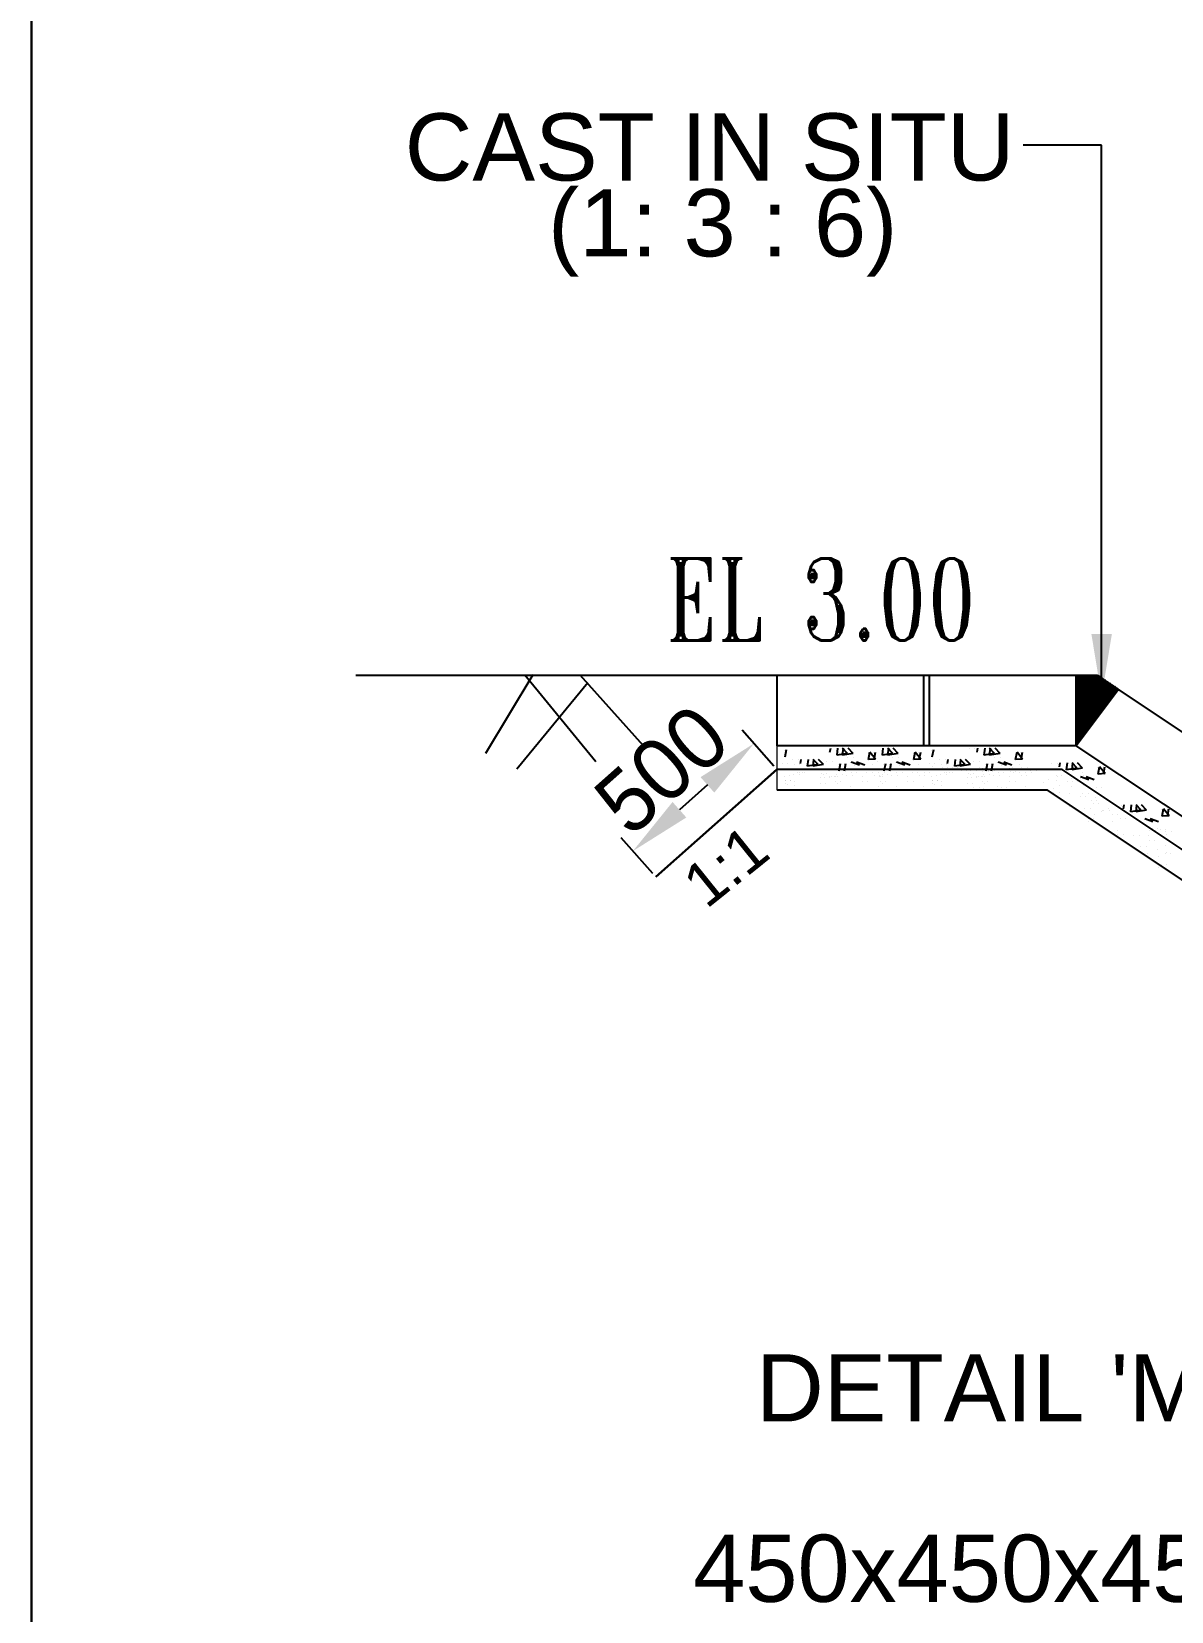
# Model space of a CAD drawing. Extents: x -1206532 to 786809, y -4288605 to 172932.
# Drawn here: x 211711 to 218124, y -4225335 to -4216444 of the extents above; entities that cross this region are included whole.
import ezdxf

# ---------------------------------------------------------------- set-up
doc = ezdxf.new("R2010")
doc.units = 0
doc.header["$LTSCALE"] = 300
doc.header["$MEASUREMENT"] = 0
doc.layers.get('0').update_dxf_attribs({"linetype": 'CONTINUOUS'})
doc.layers.get('DEFPOINTS').update_dxf_attribs({"linetype": 'CONTINUOUS'})
doc.layers.add('LINE', color=7, linetype='CONTINUOUS')
doc.layers.add('Other line', color=7, linetype='CONTINUOUS', lineweight=15)
doc.styles.add('Arial-200', font='ARIAL_0.TTF')
doc.styles.add('BIG', font='ROMANT.SHX')
doc.dimstyles.new('3', dxfattribs={"dimtxt": 225, "dimasz": 350, "dimexe": 100, "dimexo": 25, "dimgap": 9, "dimtad": 0, "dimdec": 0, "dimzin": 0, "dimdsep": 46, "dimtxsty": 'Standard', "dimcen": 0, "dimclrd": 5, "dimclre": 6, "dimclrt": 1, "dimadec": 0, "dimazin": 0, "dimtfac": 1, "dimtdec": 0, "dimtofl": 0, "dimtmove": 2, "dimatfit": 3, "dimfxl": 1, "dimtolj": 1, "dimtzin": 0, "dimarcsym": 0})

# ---------------------------------------------------------------- blocks, each defined once
blk = doc.blocks.new('*X132')
at = {"color": 0}
for p, q in [((-11791.4, -16907.3), (-11720.2, -16836.1)), ((-11790.7, -16908.4), (-11717.3, -16835)), ((-11789.9, -16909.4), (-11715.5, -16835)), ((-11789.2, -16910.4), (-11713.8, -16835)), ((-11788.4, -16911.4), (-11712, -16835)), ((-11787.7, -16912.5), (-11710.2, -16835)), ((-11787, -16913.5), (-11708.5, -16835)), ((-11786.2, -16914.5), (-11706.7, -16835)), ((-11785.5, -16915.5), (-11704.9, -16835)), ((-11784.7, -16916.6), (-11703.2, -16835)), ((-11784, -16917.6), (-11701.4, -16835)), ((-11783.3, -16918.6), (-11699.6, -16835)), ((-11782.5, -16919.7), (-11697.8, -16835)), ((-11781.8, -16920.7), (-11696.1, -16835)), ((-11781, -16921.7), (-11694.3, -16835)), ((-11780.3, -16922.7), (-11692.5, -16835)), ((-11779.6, -16923.8), (-11690.8, -16835)), ((-11778.8, -16924.8), (-11689, -16835)), ((-11778.1, -16925.8), (-11687.2, -16835)), ((-11777.3, -16926.9), (-11685.5, -16835)), ((-11776.6, -16927.9), (-11683.7, -16835)), ((-11775.9, -16928.9), (-11681.9, -16835)), ((-11775.1, -16929.9), (-11680.2, -16835)), ((-11774.4, -16931), (-11678.4, -16835)), ((-11773.6, -16932), (-11676.6, -16835)), ((-11772.9, -16933), (-11674.9, -16835)), ((-11772.2, -16934), (-11673.1, -16835)), ((-11771.4, -16935.1), (-11671.3, -16835)), ((-11770.7, -16936.1), (-11669.6, -16835)), ((-11769.9, -16937.1), (-11667.8, -16835)), ((-11769.2, -16938.2), (-11666, -16835)), ((-11768.5, -16939.2), (-11664.3, -16835)), ((-11767.7, -16940.2), (-11662.5, -16835)), ((-11767, -16941.2), (-11660.7, -16835)), ((-11766.2, -16942.3), (-11659, -16835)), ((-11765.5, -16943.3), (-11657.2, -16835)), ((-11764.8, -16944.3), (-11655.4, -16835)), ((-11764, -16945.4), (-11653.7, -16835)), ((-11763.3, -16946.4), (-11651.9, -16835)), ((-11762.5, -16947.4), (-11650.1, -16835)), ((-11761.8, -16948.4), (-11648.4, -16835)), ((-11761.1, -16949.5), (-11646.6, -16835)), ((-11760.3, -16950.5), (-11644.8, -16835)), ((-11759.6, -16951.5), (-11643, -16835)), ((-11758.8, -16952.5), (-11641.3, -16835)), ((-11758.1, -16953.6), (-11639.5, -16835)), ((-11757.4, -16954.6), (-11637.7, -16835)), ((-11756.6, -16955.6), (-11636, -16835)), ((-11755.9, -16956.7), (-11634.2, -16835)), ((-11755.1, -16957.7), (-11632.4, -16835)), ((-11754.4, -16958.7), (-11630.7, -16835)), ((-11753.7, -16959.7), (-11628.9, -16835)), ((-11752.9, -16960.8), (-11627.5, -16835.4)), ((-11752.2, -16961.8), (-11627.5, -16837.1)), ((-11802.5, -16891.9), (-11800, -16889.4)), ((-11801.8, -16892.9), (-11794.7, -16885.9)), ((-11801, -16894), (-11789.4, -16882.3)), ((-11800.3, -16895), (-11784.1, -16878.8)), ((-11799.5, -16896), (-11778.7, -16875.2)), ((-11798.8, -16897), (-11773.4, -16871.6)), ((-11798.1, -16898.1), (-11768.1, -16868.1)), ((-11797.3, -16899.1), (-11762.8, -16864.5)), ((-11796.6, -16900.1), (-11757.4, -16861)), ((-11795.8, -16901.2), (-11752.1, -16857.4)), ((-11795.1, -16902.2), (-11746.8, -16853.9)), ((-11794.4, -16903.2), (-11741.5, -16850.3)), ((-11793.6, -16904.2), (-11736.1, -16846.8)), ((-11792.9, -16905.3), (-11730.8, -16843.2)), ((-11792.1, -16906.3), (-11725.5, -16839.6)), ((-11751.4, -16962.8), (-11627.5, -16838.9)), ((-11750.7, -16963.9), (-11627.5, -16840.7)), ((-11750, -16964.9), (-11627.5, -16842.4)), ((-11749.2, -16965.9), (-11627.5, -16844.2)), ((-11748.5, -16966.9), (-11627.5, -16846)), ((-11747.7, -16968), (-11627.5, -16847.7)), ((-11747, -16969), (-11627.5, -16849.5)), ((-11746.3, -16970), (-11627.5, -16851.3)), ((-11745.5, -16971), (-11627.5, -16853)), ((-11744.8, -16972.1), (-11627.5, -16854.8)), ((-11744.1, -16973.1), (-11627.5, -16856.6)), ((-11743.3, -16974.1), (-11627.5, -16858.3)), ((-11742.6, -16975.2), (-11627.5, -16860.1)), ((-11741.8, -16976.2), (-11627.5, -16861.9)), ((-11741.1, -16977.2), (-11627.5, -16863.6)), ((-11740.4, -16978.2), (-11627.5, -16865.4)), ((-11739.6, -16979.3), (-11627.5, -16867.2)), ((-11738.9, -16980.3), (-11627.5, -16868.9)), ((-11738.1, -16981.3), (-11627.5, -16870.7)), ((-11737.4, -16982.4), (-11627.5, -16872.5)), ((-11736.7, -16983.4), (-11627.5, -16874.3)), ((-11735.9, -16984.4), (-11627.5, -16876)), ((-11735.2, -16985.4), (-11627.5, -16877.8)), ((-11734.4, -16986.5), (-11627.5, -16879.6)), ((-11733.7, -16987.5), (-11627.5, -16881.3)), ((-11733, -16988.5), (-11627.5, -16883.1)), ((-11732.2, -16989.6), (-11627.5, -16884.9)), ((-11731.5, -16990.6), (-11627.5, -16886.6)), ((-11730.7, -16991.6), (-11627.5, -16888.4)), ((-11730, -16992.6), (-11627.5, -16890.2)), ((-11729.3, -16993.7), (-11627.5, -16891.9)), ((-11728.5, -16994.7), (-11627.5, -16893.7)), ((-11727.8, -16995.7), (-11627.5, -16895.5)), ((-11727, -16996.7), (-11627.5, -16897.2)), ((-11726.3, -16997.8), (-11627.5, -16899)), ((-11725.6, -16998.8), (-11627.5, -16900.8)), ((-11724.8, -16999.8), (-11627.5, -16902.5)), ((-11724.1, -17000.9), (-11627.5, -16904.3)), ((-11723.3, -17001.9), (-11627.5, -16906.1)), ((-11722.6, -17002.9), (-11627.5, -16907.8)), ((-11721.9, -17003.9), (-11627.5, -16909.6)), ((-11721.1, -17005), (-11627.5, -16911.4)), ((-11720.4, -17006), (-11627.5, -16913.1)), ((-11719.6, -17007), (-11627.5, -16914.9)), ((-11718.9, -17008.1), (-11627.5, -16916.7)), ((-11718.2, -17009.1), (-11627.5, -16918.4)), ((-11717.4, -17010.1), (-11627.5, -16920.2)), ((-11716.7, -17011.1), (-11627.5, -16922)), ((-11715.9, -17012.2), (-11627.5, -16923.7)), ((-11715.2, -17013.2), (-11627.5, -16925.5)), ((-11714.5, -17014.2), (-11627.5, -16927.3)), ((-11713.7, -17015.2), (-11627.5, -16929.1)), ((-11713, -17016.3), (-11627.5, -16930.8)), ((-11712.2, -17017.3), (-11627.5, -16932.6)), ((-11711.5, -17018.3), (-11627.5, -16934.4)), ((-11710.8, -17019.4), (-11627.5, -16936.1)), ((-11710, -17020.4), (-11627.5, -16937.9)), ((-11709.3, -17021.4), (-11627.5, -16939.7)), ((-11708.5, -17022.4), (-11627.5, -16941.4)), ((-11707.8, -17023.5), (-11627.5, -16943.2)), ((-11707.1, -17024.5), (-11627.5, -16945)), ((-11706.3, -17025.5), (-11627.5, -16946.7)), ((-11705.6, -17026.6), (-11627.5, -16948.5)), ((-11704.8, -17027.6), (-11627.5, -16950.3)), ((-11704.1, -17028.6), (-11627.5, -16952)), ((-11703.4, -17029.6), (-11627.5, -16953.8)), ((-11702.6, -17030.7), (-11627.5, -16955.6)), ((-11701.9, -17031.7), (-11627.5, -16957.3)), ((-11701.1, -17032.7), (-11627.5, -16959.1)), ((-11700.4, -17033.7), (-11627.5, -16960.9)), ((-11699.7, -17034.8), (-11627.5, -16962.6)), ((-11698.9, -17035.8), (-11627.5, -16964.4)), ((-11698.2, -17036.8), (-11627.5, -16966.2)), ((-11697.4, -17037.9), (-11627.5, -16967.9)), ((-11696.7, -17038.9), (-11627.5, -16969.7)), ((-11696, -17039.9), (-11627.5, -16971.5)), ((-11695.2, -17040.9), (-11627.5, -16973.2)), ((-11694.5, -17042), (-11627.5, -16975)), ((-11693.7, -17043), (-11627.5, -16976.8)), ((-11693, -17044), (-11627.5, -16978.5)), ((-11692.3, -17045.1), (-11627.5, -16980.3)), ((-11691.5, -17046.1), (-11627.5, -16982.1)), ((-11690.8, -17047.1), (-11627.5, -16983.9)), ((-11690, -17048.1), (-11627.5, -16985.6)), ((-11689.3, -17049.2), (-11627.5, -16987.4)), ((-11688.6, -17050.2), (-11627.5, -16989.2)), ((-11687.8, -17051.2), (-11627.5, -16990.9)), ((-11687.1, -17052.2), (-11627.5, -16992.7)), ((-11686.3, -17053.3), (-11627.5, -16994.5)), ((-11685.6, -17054.3), (-11627.5, -16996.2)), ((-11684.9, -17055.3), (-11627.5, -16998)), ((-11684.1, -17056.4), (-11627.5, -16999.8)), ((-11683.4, -17057.4), (-11627.5, -17001.5)), ((-11682.6, -17058.4), (-11627.5, -17003.3)), ((-11681.9, -17059.4), (-11627.5, -17005.1)), ((-11681.2, -17060.5), (-11627.5, -17006.8)), ((-11680.4, -17061.5), (-11627.5, -17008.6)), ((-11679.7, -17062.5), (-11627.5, -17010.4)), ((-11678.9, -17063.6), (-11627.5, -17012.1)), ((-11678.2, -17064.6), (-11627.5, -17013.9)), ((-11677.5, -17065.6), (-11627.5, -17015.7)), ((-11676.7, -17066.6), (-11627.5, -17017.4)), ((-11676, -17067.7), (-11627.5, -17019.2)), ((-11675.2, -17068.7), (-11627.5, -17021)), ((-11674.5, -17069.7), (-11627.5, -17022.7)), ((-11673.8, -17070.7), (-11627.5, -17024.5)), ((-11673, -17071.8), (-11627.5, -17026.3)), ((-11672.3, -17072.8), (-11627.5, -17028)), ((-11671.5, -17073.8), (-11627.5, -17029.8)), ((-11670.8, -17074.9), (-11627.5, -17031.6)), ((-11670.1, -17075.9), (-11627.5, -17033.4)), ((-11669.3, -17076.9), (-11627.5, -17035.1)), ((-11668.6, -17077.9), (-11627.5, -17036.9)), ((-11667.8, -17079), (-11627.5, -17038.7)), ((-11667.1, -17080), (-11627.5, -17040.4)), ((-11666.4, -17081), (-11627.5, -17042.2)), ((-11665.6, -17082.1), (-11627.5, -17044)), ((-11664.9, -17083.1), (-11627.5, -17045.7)), ((-11664.1, -17084.1), (-11627.5, -17047.5)), ((-11663.4, -17085.1), (-11627.5, -17049.3)), ((-11662.7, -17086.2), (-11627.5, -17051)), ((-11661.9, -17087.2), (-11627.5, -17052.8)), ((-11661.2, -17088.2), (-11627.5, -17054.6)), ((-11660.4, -17089.3), (-11627.5, -17056.3)), ((-11659.7, -17090.3), (-11627.5, -17058.1)), ((-11659, -17091.3), (-11627.5, -17059.9)), ((-11658.2, -17092.3), (-11627.5, -17061.6)), ((-11657.5, -17093.4), (-11627.5, -17063.4)), ((-11656.7, -17094.4), (-11627.5, -17065.2)), ((-11656, -17095.4), (-11627.5, -17066.9)), ((-11655.3, -17096.4), (-11627.5, -17068.7)), ((-11654.5, -17097.5), (-11627.5, -17070.5)), ((-11653.8, -17098.5), (-11627.5, -17072.2)), ((-11653, -17099.5), (-11627.5, -17074)), ((-11652.3, -17100.6), (-11627.5, -17075.8)), ((-11651.6, -17101.6), (-11627.5, -17077.5)), ((-11650.8, -17102.6), (-11627.5, -17079.3)), ((-11650.1, -17103.6), (-11627.5, -17081.1)), ((-11649.3, -17104.7), (-11627.5, -17082.8)), ((-11648.6, -17105.7), (-11627.5, -17084.6)), ((-11647.9, -17106.7), (-11627.5, -17086.4)), ((-11647.1, -17107.8), (-11627.5, -17088.2)), ((-11646.4, -17108.8), (-11627.5, -17089.9)), ((-11645.6, -17109.8), (-11627.5, -17091.7)), ((-11644.9, -17110.8), (-11627.5, -17093.5)), ((-11644.2, -17111.9), (-11627.5, -17095.2)), ((-11643.4, -17112.9), (-11627.5, -17097)), ((-11642.7, -17113.9), (-11627.5, -17098.8)), ((-11641.9, -17114.9), (-11627.5, -17100.5)), ((-11641.2, -17116), (-11627.5, -17102.3)), ((-11640.5, -17117), (-11627.5, -17104.1)), ((-11639.7, -17118), (-11627.5, -17105.8)), ((-11639, -17119.1), (-11627.5, -17107.6)), ((-11638.2, -17120.1), (-11627.5, -17109.4)), ((-11637.5, -17121.1), (-11627.5, -17111.1)), ((-11636.8, -17122.1), (-11627.5, -17112.9)), ((-11636, -17123.2), (-11627.5, -17114.7)), ((-11635.3, -17124.2), (-11627.5, -17116.4)), ((-11634.5, -17125.2), (-11627.5, -17118.2)), ((-11633.8, -17126.3), (-11627.5, -17120)), ((-11633.1, -17127.3), (-11627.5, -17121.7)), ((-11632.3, -17128.3), (-11627.5, -17123.5)), ((-11631.6, -17129.3), (-11627.5, -17125.3)), ((-11630.8, -17130.4), (-11627.5, -17127)), ((-11630.1, -17131.4), (-11627.5, -17128.8)), ((-11629.4, -17132.4), (-11627.5, -17130.6)), ((-11628.6, -17133.4), (-11627.5, -17132.3)), ((-11627.9, -17134.5), (-11627.5, -17134.1))]:
    blk.add_line(p, q, dxfattribs=at)
blk = doc.blocks.new('*D464')
at = {"layer": 'DEFPOINTS', "color": 0, "lineweight": 30}
for p in [(215904.4, -4220596.6), (215094.3, -4221055.9), (215223.7, -4221201.6)]:
    blk.add_point(p, dxfattribs=at)
at = {"layer": 'LINE', "color": 0, "lineweight": -2}
for p, q in [((215887.8, -4220577.9), (215708.5, -4220376.2)), ((215513.3, -4220683.5), (215355.9, -4220823.4)), ((215207.1, -4221182.9), (215027.8, -4220981.2))]:
    blk.add_line(p, q, dxfattribs=at)
at = {"layer": 'LINE', "color": 0, "lineweight": 30}
for points in [[(215474.6, -4220639.9), (215552.1, -4220727.1), (215774.9, -4220451)], [(215317.1, -4220779.8), (215394.6, -4220867), (215094.3, -4221055.9)]]:
    blk.add_solid(points, dxfattribs=at)
at = {"layer": 'LINE', "color": 0, "insert": (215256.4, -4220597.5), "char_height": 350, "attachment_point": 5, "rotation": 41.62881}
blk.add_mtext('\\A1;500', dxfattribs=at)

msp = doc.modelspace()

# ---------------------------------------------------------------- linework, layer by layer
at = {"color": 0}
for p, q in [((217550.929, -4220067.543), (213535.339, -4220067.543)), ((214530.137, -4220064.238), (214264.052, -4220506.869)), ((214485.789, -4220064.238), (214884.918, -4220551.132)), ((214796.223, -4220064.238), (215151.004, -4220462.606)), ((214840.571, -4220108.501), (214441.442, -4220595.395)), ((215948.903, -4220489.003), (215948.903, -4220489.003)), ((215951.338, -4220526.349), (215958.969, -4220484.979)), ((216036.775, -4220562.58), (216040.894, -4220540.249)), ((216077.063, -4220578.698), (216081.536, -4220540.249)), ((216135.749, -4220569.581), (216107.605, -4220540.249)), ((216107.756, -4220578.698), (216112.229, -4220540.249)), ((216166.442, -4220569.581), (216138.298, -4220540.249)), ((216202.998, -4220499.981), (216207.117, -4220477.649)), ((216301.972, -4220506.981), (216243.274, -4220516.085)), ((216243.287, -4220516.099), (216247.76, -4220477.649)), ((216301.972, -4220506.981), (216273.829, -4220477.649)), ((216332.665, -4220506.981), (216273.967, -4220516.085)), ((216273.979, -4220516.099), (216278.452, -4220477.649)), ((216302.666, -4220531.859), (216302.666, -4220531.859)), ((216332.665, -4220506.981), (216304.521, -4220477.649)), ((216333.358, -4220531.859), (216333.358, -4220531.859)), ((216417.746, -4220504.051), (216417.746, -4220504.051)), ((216459.619, -4220537.927), (216420.17, -4220541.378)), ((216420.182, -4220541.398), (216427.813, -4220500.027)), ((216459.619, -4220537.927), (216427.801, -4220500.008)), ((216448.439, -4220504.051), (216448.439, -4220504.051)), ((216450.874, -4220541.398), (216458.505, -4220500.027)), ((216556.749, -4220506.981), (216498.051, -4220516.085)), ((216498.063, -4220516.099), (216502.536, -4220477.649)), ((216556.749, -4220506.981), (216528.605, -4220477.649)), ((216587.441, -4220506.981), (216528.743, -4220516.085)), ((216528.755, -4220516.099), (216533.228, -4220477.649)), ((216557.442, -4220531.859), (216557.442, -4220531.859)), ((216587.441, -4220506.981), (216559.297, -4220477.649)), ((216588.135, -4220531.859), (216588.135, -4220531.859)), ((216672.523, -4220504.051), (216672.523, -4220504.051)), ((216714.396, -4220537.927), (216674.946, -4220541.378)), ((216674.958, -4220541.398), (216682.59, -4220500.027)), ((216714.396, -4220537.927), (216682.578, -4220500.008)), ((216703.215, -4220504.051), (216703.215, -4220504.051)), ((216705.651, -4220541.398), (216713.282, -4220500.027)), ((216776.419, -4220489.003), (216776.419, -4220489.003)), ((216778.855, -4220526.349), (216786.486, -4220484.979)), ((216864.291, -4220562.58), (216868.411, -4220540.249)), ((216904.58, -4220578.698), (216909.053, -4220540.249)), ((216963.266, -4220569.581), (216935.122, -4220540.249)), ((216935.272, -4220578.698), (216939.745, -4220540.249)), ((216993.958, -4220569.581), (216965.814, -4220540.249)), ((216986.961, -4220479.762), (216986.961, -4220479.762)), ((217017.653, -4220479.762), (217017.653, -4220479.762)), ((217030.515, -4220499.981), (217034.634, -4220477.649)), ((217129.489, -4220506.981), (217070.791, -4220516.085)), ((217070.803, -4220516.099), (217075.276, -4220477.649)), ((217129.489, -4220506.981), (217101.345, -4220477.649)), ((217160.181, -4220506.981), (217101.483, -4220516.085)), ((217101.495, -4220516.099), (217105.968, -4220477.649)), ((217130.183, -4220531.859), (217130.183, -4220531.859)), ((217160.181, -4220506.981), (217132.038, -4220477.649)), ((217160.875, -4220531.859), (217160.875, -4220531.859)), ((217245.263, -4220504.051), (217245.263, -4220504.051)), ((217287.136, -4220537.927), (217247.686, -4220541.378)), ((217247.698, -4220541.398), (217255.33, -4220500.027)), ((217287.136, -4220537.927), (217255.318, -4220500.008)), ((217275.955, -4220504.051), (217275.955, -4220504.051)), ((217278.391, -4220541.398), (217286.022, -4220500.027)), ((215933.908, -4220563.23), (215933.908, -4220563.23)), ((215964.6, -4220563.23), (215964.6, -4220563.23)), ((215993.221, -4220542.361), (215993.221, -4220542.361)), ((215998.434, -4220624.17), (215998.434, -4220624.17)), ((216002.079, -4220567.464), (216002.079, -4220567.464)), ((216019.301, -4220613.629), (216019.301, -4220613.629)), ((216023.913, -4220542.361), (216023.913, -4220542.361)), ((216029.127, -4220624.17), (216029.127, -4220624.17)), ((216031.647, -4220613.105), (216031.647, -4220613.105)), ((216032.772, -4220567.464), (216032.772, -4220567.464)), ((216049.993, -4220613.629), (216049.993, -4220613.629)), ((216062.339, -4220613.105), (216062.339, -4220613.105)), ((216135.749, -4220569.581), (216077.051, -4220578.684)), ((216166.442, -4220569.581), (216107.743, -4220578.684)), ((216142.766, -4220570.121), (216142.766, -4220570.121)), ((216152.825, -4220618.067), (216152.825, -4220618.067)), ((216167.149, -4220623.519), (216167.149, -4220623.519)), ((216183.517, -4220618.067), (216183.517, -4220618.067)), ((216185.524, -4220551.03), (216185.524, -4220551.03)), ((216216.217, -4220551.03), (216216.217, -4220551.03)), ((216241.311, -4220624.266), (216241.311, -4220624.266)), ((216251.523, -4220566.651), (216251.523, -4220566.651)), ((216253.959, -4220603.997), (216261.59, -4220562.627)), ((216272.003, -4220624.266), (216272.003, -4220624.266)), ((216282.216, -4220566.651), (216282.216, -4220566.651)), ((216284.651, -4220603.997), (216292.282, -4220562.627)), ((216296.247, -4220628.638), (216296.247, -4220628.638)), ((216317.672, -4220560.241), (216317.672, -4220560.241)), ((216368.554, -4220572.738), (216322.342, -4220554.999)), ((216323.73, -4220613.974), (216323.73, -4220613.974)), ((216326.939, -4220628.638), (216326.939, -4220628.638)), ((216338.384, -4220573.439), (216338.384, -4220573.439)), ((216399.247, -4220572.738), (216353.035, -4220554.999)), ((216354.422, -4220613.974), (216354.422, -4220613.974)), ((216368.554, -4220572.738), (216368.554, -4220572.738)), ((216399.247, -4220572.738), (216399.247, -4220572.738)), ((216410.137, -4220614.749), (216410.137, -4220614.749)), ((216440.83, -4220614.749), (216440.83, -4220614.749)), ((216444.523, -4220569.027), (216444.523, -4220569.027)), ((216450.782, -4220628.638), (216450.782, -4220628.638)), ((216470.993, -4220551.03), (216470.993, -4220551.03)), ((216478.266, -4220613.974), (216478.266, -4220613.974)), ((216481.475, -4220628.638), (216481.475, -4220628.638)), ((216496.088, -4220624.266), (216496.088, -4220624.266)), ((216506.3, -4220566.651), (216506.3, -4220566.651)), ((216508.735, -4220603.997), (216516.366, -4220562.627)), ((216508.958, -4220613.974), (216508.958, -4220613.974)), ((216526.78, -4220624.266), (216526.78, -4220624.266)), ((216536.992, -4220566.651), (216536.992, -4220566.651)), ((216539.427, -4220603.997), (216547.059, -4220562.627)), ((216551.023, -4220628.638), (216551.023, -4220628.638)), ((216572.449, -4220560.241), (216572.449, -4220560.241)), ((216623.331, -4220572.738), (216577.119, -4220554.999)), ((216578.507, -4220613.974), (216578.507, -4220613.974)), ((216581.716, -4220628.638), (216581.716, -4220628.638)), ((216593.16, -4220573.439), (216593.16, -4220573.439)), ((216654.023, -4220572.738), (216607.811, -4220554.999)), ((216609.199, -4220613.974), (216609.199, -4220613.974)), ((216623.331, -4220572.738), (216623.331, -4220572.738)), ((216654.023, -4220572.738), (216654.023, -4220572.738)), ((216664.914, -4220614.749), (216664.914, -4220614.749)), ((216695.606, -4220614.749), (216695.606, -4220614.749)), ((216699.3, -4220569.027), (216699.3, -4220569.027)), ((216705.559, -4220628.638), (216705.559, -4220628.638)), ((216733.042, -4220613.974), (216733.042, -4220613.974)), ((216736.251, -4220628.638), (216736.251, -4220628.638)), ((216761.424, -4220563.23), (216761.424, -4220563.23)), ((216763.735, -4220613.974), (216763.735, -4220613.974)), ((216768.81, -4220599.7), (216768.81, -4220599.7)), ((216777.869, -4220577.756), (216777.869, -4220577.756)), ((216792.116, -4220563.23), (216792.116, -4220563.23)), ((216808.18, -4220598.619), (216808.18, -4220598.619)), ((216809.197, -4220594.29), (216809.197, -4220594.29)), ((216820.737, -4220542.361), (216820.737, -4220542.361)), ((216823.923, -4220594.107), (216823.923, -4220594.107)), ((216825.951, -4220624.17), (216825.951, -4220624.17)), ((216829.596, -4220567.464), (216829.596, -4220567.464)), ((216835.663, -4220583.955), (216835.663, -4220583.955)), ((216838.872, -4220598.619), (216838.872, -4220598.619)), ((216839.89, -4220594.29), (216839.89, -4220594.29)), ((216846.818, -4220613.629), (216846.818, -4220613.629)), ((216851.43, -4220542.361), (216851.43, -4220542.361)), ((216856.643, -4220624.17), (216856.643, -4220624.17)), ((216859.163, -4220613.105), (216859.163, -4220613.105)), ((216860.288, -4220567.464), (216860.288, -4220567.464)), ((216866.355, -4220583.955), (216866.355, -4220583.955)), ((216877.51, -4220613.629), (216877.51, -4220613.629)), ((216889.856, -4220613.105), (216889.856, -4220613.105)), ((216891.616, -4220583.998), (216891.616, -4220583.998)), ((216963.266, -4220569.581), (216904.568, -4220578.684)), ((216922.309, -4220583.998), (216922.309, -4220583.998)), ((216993.958, -4220569.581), (216935.26, -4220578.684)), ((216941.582, -4220602.813), (216941.582, -4220602.813)), ((216970.283, -4220570.121), (216970.283, -4220570.121)), ((216972.274, -4220602.813), (216972.274, -4220602.813)), ((216976.376, -4220598.819), (216976.376, -4220598.819)), ((216980.342, -4220618.067), (216980.342, -4220618.067)), ((216994.589, -4220603.541), (216994.589, -4220603.541)), ((216994.665, -4220623.519), (216994.665, -4220623.519)), ((217011.034, -4220618.067), (217011.034, -4220618.067)), ((217013.041, -4220551.03), (217013.041, -4220551.03)), ((217025.281, -4220603.541), (217025.281, -4220603.541)), ((217043.733, -4220551.03), (217043.733, -4220551.03)), ((217046.152, -4220583.998), (217046.152, -4220583.998)), ((217058.795, -4220588.528), (217058.795, -4220588.528)), ((217062.761, -4220607.776), (217062.761, -4220607.776)), ((217068.828, -4220624.266), (217068.828, -4220624.266)), ((217076.844, -4220583.998), (217076.844, -4220583.998)), ((217077.008, -4220593.25), (217077.008, -4220593.25)), ((217079.04, -4220566.651), (217079.04, -4220566.651)), ((217081.475, -4220603.997), (217089.106, -4220562.627)), ((217093.453, -4220607.776), (217093.453, -4220607.776)), ((217096.118, -4220602.813), (217096.118, -4220602.813)), ((217099.52, -4220624.266), (217099.52, -4220624.266)), ((217107.7, -4220593.25), (217107.7, -4220593.25)), ((217109.732, -4220566.651), (217109.732, -4220566.651)), ((217112.168, -4220603.997), (217119.799, -4220562.627)), ((217123.763, -4220628.638), (217123.763, -4220628.638)), ((217126.81, -4220602.813), (217126.81, -4220602.813)), ((217145.189, -4220560.241), (217145.189, -4220560.241)), ((217196.071, -4220572.738), (217149.859, -4220554.999)), ((217151.247, -4220613.974), (217151.247, -4220613.974)), ((217154.456, -4220628.638), (217154.456, -4220628.638)), ((217165.9, -4220573.439), (217165.9, -4220573.439)), ((217226.763, -4220572.738), (217180.551, -4220554.999)), ((217181.939, -4220613.974), (217181.939, -4220613.974)), ((217196.071, -4220572.738), (217196.071, -4220572.738)), ((217213.33, -4220588.528), (217213.33, -4220588.528)), ((217217.296, -4220607.776), (217217.296, -4220607.776)), ((217226.763, -4220572.738), (217226.763, -4220572.738)), ((217229.282, -4220588.117), (217229.282, -4220588.117)), ((217231.543, -4220593.25), (217231.543, -4220593.25)), ((217237.654, -4220614.749), (217237.654, -4220614.749)), ((217247.989, -4220607.776), (217247.989, -4220607.776)), ((217262.236, -4220593.25), (217262.236, -4220593.25)), ((217268.346, -4220614.749), (217268.346, -4220614.749)), ((217272.04, -4220569.027), (217272.04, -4220569.027)), ((217278.299, -4220628.638), (217278.299, -4220628.638)), ((217283.106, -4220583.998), (217283.106, -4220583.998)), ((217305.782, -4220613.974), (217305.782, -4220613.974)), ((217308.991, -4220628.638), (217308.991, -4220628.638)), ((217313.798, -4220583.998), (217313.798, -4220583.998)), ((217333.072, -4220602.813), (217333.072, -4220602.813)), ((217336.475, -4220613.974), (217336.475, -4220613.974)), ((217363.764, -4220602.813), (217363.764, -4220602.813)), ((217450.567, -4220562.097), (217450.567, -4220562.097)), ((217481.259, -4220562.097), (217481.259, -4220562.097)), ((217494.121, -4220582.316), (217498.24, -4220559.985)), ((217593.095, -4220589.316), (217534.397, -4220598.42)), ((217534.409, -4220598.434), (217538.882, -4220559.985)), ((217593.095, -4220589.316), (217564.951, -4220559.985)), ((217623.787, -4220589.316), (217565.089, -4220598.42)), ((217565.101, -4220598.434), (217569.574, -4220559.985)), ((217623.787, -4220589.316), (217595.643, -4220559.985)), ((217624.481, -4220614.194), (217624.481, -4220614.194)), ((217708.869, -4220586.386), (217708.869, -4220586.386)), ((217750.742, -4220620.262), (217711.292, -4220623.713)), ((217711.304, -4220623.733), (217718.936, -4220582.362)), ((217750.742, -4220620.262), (217718.924, -4220582.343)), ((217739.561, -4220586.386), (217739.561, -4220586.386)), ((217741.997, -4220623.733), (217749.628, -4220582.362)), ((215946.708, -4220634.462), (215946.708, -4220634.462)), ((215950.777, -4220656.631), (215950.777, -4220656.631)), ((215951.46, -4220658.937), (215951.46, -4220658.937)), ((215954.669, -4220673.602), (215954.669, -4220673.602)), ((215962.433, -4220681.601), (215962.433, -4220681.601)), ((215976.543, -4220632.72), (215976.543, -4220632.72)), ((215981.47, -4220656.631), (215981.47, -4220656.631)), ((215982.152, -4220658.937), (215982.152, -4220658.937)), ((216000.926, -4220686.118), (216000.926, -4220686.118)), ((216005.191, -4220662.51), (216005.191, -4220662.51)), ((216147.152, -4220644.71), (216147.152, -4220644.71)), ((216149.18, -4220674.773), (216149.18, -4220674.773)), ((216171.114, -4220642.767), (216171.114, -4220642.767)), ((216179.873, -4220674.773), (216179.873, -4220674.773)), ((216201.807, -4220642.767), (216201.807, -4220642.767)), ((216202.331, -4220635.338), (216202.331, -4220635.338)), ((216213.828, -4220638.93), (216213.828, -4220638.93)), ((216229.571, -4220634.418), (216229.571, -4220634.418)), ((216231.599, -4220664.481), (216231.599, -4220664.481)), ((216233.024, -4220635.338), (216233.024, -4220635.338)), ((216243.914, -4220677.348), (216243.914, -4220677.348)), ((216244.52, -4220638.93), (216244.52, -4220638.93)), ((216262.292, -4220664.481), (216262.292, -4220664.481)), ((216320.774, -4220692.529), (216320.774, -4220692.529)), ((216384.107, -4220634.418), (216384.107, -4220634.418)), ((216386.135, -4220664.481), (216386.135, -4220664.481)), ((216416.827, -4220664.481), (216416.827, -4220664.481)), ((216475.31, -4220692.529), (216475.31, -4220692.529)), ((216484.348, -4220634.418), (216484.348, -4220634.418)), ((216486.376, -4220664.481), (216486.376, -4220664.481)), ((216487.8, -4220635.338), (216487.8, -4220635.338)), ((216498.691, -4220677.348), (216498.691, -4220677.348)), ((216499.297, -4220638.93), (216499.297, -4220638.93)), ((216517.068, -4220664.481), (216517.068, -4220664.481)), ((216575.551, -4220692.529), (216575.551, -4220692.529)), ((216638.883, -4220634.418), (216638.883, -4220634.418)), ((216640.911, -4220664.481), (216640.911, -4220664.481)), ((216671.604, -4220664.481), (216671.604, -4220664.481)), ((216730.086, -4220692.529), (216730.086, -4220692.529)), ((216774.224, -4220634.462), (216774.224, -4220634.462)), ((216778.294, -4220656.631), (216778.294, -4220656.631)), ((216778.977, -4220658.937), (216778.977, -4220658.937)), ((216782.186, -4220673.602), (216782.186, -4220673.602)), ((216789.949, -4220681.601), (216789.949, -4220681.601)), ((216804.06, -4220632.72), (216804.06, -4220632.72)), ((216808.986, -4220656.631), (216808.986, -4220656.631)), ((216809.669, -4220658.937), (216809.669, -4220658.937)), ((216828.442, -4220686.118), (216828.442, -4220686.118)), ((216832.707, -4220662.51), (216832.707, -4220662.51)), ((216920.894, -4220711.565), (216920.894, -4220711.565)), ((216951.586, -4220711.565), (216951.586, -4220711.565)), ((216974.669, -4220644.71), (216974.669, -4220644.71)), ((216976.697, -4220674.773), (216976.697, -4220674.773)), ((216998.631, -4220642.767), (216998.631, -4220642.767)), ((217007.389, -4220674.773), (217007.389, -4220674.773)), ((217011.459, -4220696.942), (217011.459, -4220696.942)), ((217029.323, -4220642.767), (217029.323, -4220642.767)), ((217029.848, -4220635.338), (217029.848, -4220635.338)), ((217041.345, -4220638.93), (217041.345, -4220638.93)), ((217042.151, -4220696.942), (217042.151, -4220696.942)), ((217057.088, -4220634.418), (217057.088, -4220634.418)), ((217059.116, -4220664.481), (217059.116, -4220664.481)), ((217060.54, -4220635.338), (217060.54, -4220635.338)), ((217065.872, -4220702.821), (217065.872, -4220702.821)), ((217071.431, -4220677.348), (217071.431, -4220677.348)), ((217072.037, -4220638.93), (217072.037, -4220638.93)), ((217089.808, -4220664.481), (217089.808, -4220664.481)), ((217148.291, -4220692.529), (217148.291, -4220692.529)), ((217165.994, -4220696.942), (217165.994, -4220696.942)), ((217196.687, -4220696.942), (217196.687, -4220696.942)), ((217211.623, -4220634.418), (217211.623, -4220634.418)), ((217213.651, -4220664.481), (217213.651, -4220664.481)), ((217244.344, -4220664.481), (217244.344, -4220664.481)), ((217302.826, -4220692.529), (217302.826, -4220692.529)), ((217402.949, -4220671.153), (217402.949, -4220671.153)), ((217433.889, -4220652.456), (217433.889, -4220652.456)), ((217458.271, -4220705.854), (217458.271, -4220705.854)), ((217476.647, -4220633.365), (217476.647, -4220633.365)), ((217477.09, -4220659.359), (217477.09, -4220659.359)), ((217481.298, -4220638.692), (217481.298, -4220638.692)), ((217497.023, -4220685.831), (217497.023, -4220685.831)), ((217507.339, -4220633.365), (217507.339, -4220633.365)), ((217539.781, -4220666.741), (217539.781, -4220666.741)), ((217561.904, -4220690.964), (217561.904, -4220690.964)), ((217563.611, -4220645.074), (217563.611, -4220645.074)), ((217567.576, -4220664.322), (217567.576, -4220664.322)), ((217581.824, -4220649.796), (217581.824, -4220649.796)), ((217598.269, -4220664.322), (217598.269, -4220664.322)), ((217612.516, -4220649.796), (217612.516, -4220649.796)), ((217659.677, -4220655.073), (217613.465, -4220637.334)), ((217616.494, -4220674.777), (217616.494, -4220674.777)), ((217628.579, -4220685.185), (217628.579, -4220685.185)), ((217629.506, -4220629.985), (217629.506, -4220629.985)), ((217690.369, -4220655.073), (217644.157, -4220637.334)), ((217659.677, -4220655.073), (217659.677, -4220655.073)), ((217690.369, -4220655.073), (217690.369, -4220655.073)), ((217701.26, -4220697.084), (217701.26, -4220697.084)), ((217731.952, -4220697.084), (217731.952, -4220697.084)), ((217462.237, -4220725.102), (217462.237, -4220725.102)), ((217492.929, -4220725.102), (217492.929, -4220725.102)), ((217550.723, -4220731.301), (217550.723, -4220731.301)), ((217553.51, -4220806.884), (217553.51, -4220806.884)), ((217611.329, -4220748.327), (217611.329, -4220748.327)), ((217625.576, -4220733.801), (217625.576, -4220733.801)), ((217642.021, -4220748.327), (217642.021, -4220748.327)), ((217656.268, -4220733.801), (217656.268, -4220733.801)), ((217672.331, -4220769.19), (217672.331, -4220769.19)), ((217683.608, -4220786.491), (217683.608, -4220786.491)), ((217699.815, -4220754.526), (217699.815, -4220754.526)), ((217703.024, -4220769.19), (217703.024, -4220769.19)), ((217714.301, -4220786.491), (217714.301, -4220786.491)), ((217811.149, -4220798.811), (217811.149, -4220798.811)), ((217841.842, -4220798.811), (217841.842, -4220798.811)), ((217854.703, -4220819.03), (217858.823, -4220796.698)), ((217894.992, -4220835.148), (217899.465, -4220796.698)), ((217953.678, -4220826.03), (217925.534, -4220796.698)), ((217925.684, -4220835.148), (217930.157, -4220796.698)), ((217984.37, -4220826.03), (217956.226, -4220796.698)), ((217635.951, -4220818.952), (217635.951, -4220818.952)), ((217656.062, -4220874.219), (217656.062, -4220874.219)), ((217659.272, -4220888.884), (217659.272, -4220888.884)), ((217666.644, -4220818.952), (217666.644, -4220818.952)), ((217686.755, -4220874.219), (217686.755, -4220874.219)), ((217692.888, -4220848.362), (217692.888, -4220848.362)), ((217730.026, -4220833.63), (217730.026, -4220833.63)), ((217735.646, -4220829.272), (217735.646, -4220829.272)), ((217742.76, -4220829.511), (217742.76, -4220829.511)), ((217772.783, -4220814.54), (217772.783, -4220814.54)), ((217773.453, -4220829.511), (217773.453, -4220829.511)), ((217792.726, -4220848.326), (217792.726, -4220848.326)), ((217794.472, -4220889.169), (217794.472, -4220889.169)), ((217823.419, -4220848.326), (217823.419, -4220848.326)), ((217837.229, -4220870.079), (217837.229, -4220870.079)), ((217867.922, -4220870.079), (217867.922, -4220870.079)), ((217953.678, -4220826.03), (217894.979, -4220835.134)), ((217984.37, -4220826.03), (217925.672, -4220835.134)), ((218020.26, -4220891.787), (217974.047, -4220874.048)), ((218050.952, -4220891.787), (218004.74, -4220874.048)), ((218020.26, -4220891.787), (218020.26, -4220891.787)), ((218050.952, -4220891.787), (218050.952, -4220891.787)), ((218069.452, -4220823.1), (218069.452, -4220823.1)), ((218111.324, -4220856.976), (218071.875, -4220860.427)), ((218071.887, -4220860.447), (218079.518, -4220819.076)), ((218111.324, -4220856.976), (218079.506, -4220819.057)), ((218100.144, -4220823.1), (218100.144, -4220823.1)), ((218102.579, -4220860.447), (218110.211, -4220819.076)), ((217818.854, -4220942.568), (217818.854, -4220942.568)), ((217822.82, -4220961.816), (217822.82, -4220961.816)), ((217853.512, -4220961.816), (217853.512, -4220961.816)), ((217911.306, -4220968.014), (217911.306, -4220968.014)), ((217941.998, -4220968.014), (217941.998, -4220968.014)), ((217997.991, -4220967.73), (217997.991, -4220967.73)), ((217999.698, -4220921.84), (217999.698, -4220921.84)), ((218003.664, -4220941.088), (218003.664, -4220941.088)), ((218017.911, -4220926.562), (218017.911, -4220926.562)), ((218034.356, -4220941.088), (218034.356, -4220941.088)), ((218048.603, -4220926.562), (218048.603, -4220926.562)), ((218061.842, -4220933.797), (218061.842, -4220933.797)), ((218064.667, -4220961.951), (218064.667, -4220961.951)), ((218092.15, -4220947.286), (218092.15, -4220947.286)), ((218092.535, -4220933.797), (218092.535, -4220933.797)), ((218095.359, -4220961.951), (218095.359, -4220961.951)), ((218122.842, -4220947.286), (218122.842, -4220947.286)), ((217952.362, -4221030.254), (217952.362, -4221030.254)), ((217983.054, -4221030.254), (217983.054, -4221030.254)), ((217990.089, -4221070.398), (217990.089, -4221070.398)), ((218000.019, -4220997.793), (218000.019, -4220997.793)), ((218030.711, -4220997.793), (218030.711, -4220997.793)), ((218046.436, -4221044.932), (218046.436, -4221044.932)), ((218089.194, -4221025.842), (218089.194, -4221025.842)), ((218090.079, -4221071.689), (218090.079, -4221071.689)), ((218096.228, -4221065.985), (218096.228, -4221065.985)), ((218120.771, -4221071.689), (218120.771, -4221071.689)), ((218047.821, -4221126.654), (218047.821, -4221126.654)), ((218051.787, -4221145.902), (218051.787, -4221145.902)), ((218053.471, -4221085.076), (218053.471, -4221085.076)), ((218066.034, -4221131.376), (218066.034, -4221131.376)), ((218082.48, -4221145.902), (218082.48, -4221145.902)), ((218096.727, -4221131.376), (218096.727, -4221131.376))]:
    msp.add_line(p, q, dxfattribs=at)
at = {"color": 0, "linetype": 'ByBlock', "lineweight": 30}
msp.add_lwpolyline([(211710.597, -4262460.122), (211710.597, -4214110.442), (280083.883, -4214110.442), (280083.883, -4262460.122), (211710.597, -4262460.122)], close=True, dxfattribs=at)
at = {"layer": 'LINE', "color": 0}
for p, q in [((215905.457, -4220463.543), (215905.457, -4220067.543)), ((216730.457, -4220463.543), (216730.457, -4220067.543)), ((216763.457, -4220463.543), (216763.457, -4220067.543)), ((216763.457, -4220463.543), (216763.457, -4220067.543)), ((217708.356, -4220067.543), (216763.457, -4220067.543)), ((217588.457, -4220463.543), (217588.457, -4220067.543)), ((220480.356, -4221915.543), (217708.356, -4220067.543)), ((217826.172, -4220146.086), (217588.457, -4220463.543)), ((216763.457, -4220463.543), (215905.457, -4220463.543)), ((217588.457, -4220463.543), (216763.457, -4220463.543)), ((220242.642, -4222232.999), (217588.457, -4220463.543)), ((217508.524, -4220596.621), (215905.457, -4220596.621)), ((220242.642, -4222419.366), (217508.524, -4220596.621)), ((217427.068, -4220714.09), (215905.457, -4220712.842)), ((220246.326, -4222592.725), (217427.068, -4220714.09))]:
    msp.add_line(p, q, dxfattribs=at)
at = {"layer": 'LINE', "color": 0, "lineweight": 20}
msp.add_line((215905.457, -4220712.842), (215905.457, -4220463.543), dxfattribs=at)
at = {"layer": 'LINE', "color": 0, "lineweight": 30}
msp.add_line((215904.398, -4220596.621), (215223.732, -4221201.557), dxfattribs=at)

# ---------------------------------------------------------------- block references
at = {"layer": 'LINE', "color": 0, "xscale": -1.320000000037103, "yscale": 1.319999999832362, "zscale": 1.32, "rotation": 359.6724166064106}
msp.add_blockref('*X132', (202370.789, -4197757.153), dxfattribs=at)

# ---------------------------------------------------------------- texts
at = {"color": 0, "style": 'BIG', "width": 0.7}
msp.add_text('EL 3.00', height=462, dxfattribs=at).set_placement((215279.983, -4219870.979))
at = {"layer": 'LINE', "color": 0, "lineweight": 30, "style": 'Arial-200'}
for s, p in [('CAST IN SITU', (213809.861, -4217282.446)), ('(1: 3 : 6)', (214616.228, -4217709.494)), ("DETAIL 'M'", (215786.618, -4224265.562)), ('450x450x450 C.C BLOCKS', (215432.783, -4225280.958))]:
    msp.add_text(s, height=378, dxfattribs=at).set_placement(p)
msp.add_text('1:1', height=246.4, rotation=38.7946962, dxfattribs=at).set_placement((215507.086, -4221386.112))

# ---------------------------------------------------------------- dimensions: what is measured, and where the dimension line sits
at = {"layer": 'LINE', "color": 0}
dim = msp.add_linear_dim(base=(215094.279, -4221055.898), p1=(215904.398, -4220596.621), p2=(215223.732, -4221201.557), angle=221.6288069, text='500', dimstyle='3', override={"dimtxt": 350, "dimclrd": 0, "dimclre": 0, "dimclrt": 0}, dxfattribs=at)
dim.commit()
dim.dimension.update_dxf_attribs({"geometry": '*D464', "text_midpoint": (215256.436, -4220597.544), "dimtype": 161})

# ---------------------------------------------------------------- leaders
at = {"layer": 'Other line', "color": 0, "lineweight": 30}
msp.add_leader([(217731.52, -4220185.067), (217731.52, -4217084.178), (217290.41, -4217084.178)], dimstyle='3', override={"dimgap": 9, "dimtad": 0, "dimclrd": 256, "dimclre": 0, "dimclrt": 0, "dimfxl": 700, "dimfxlon": 1}, dxfattribs=at)

doc.saveas('drawing.dxf')
